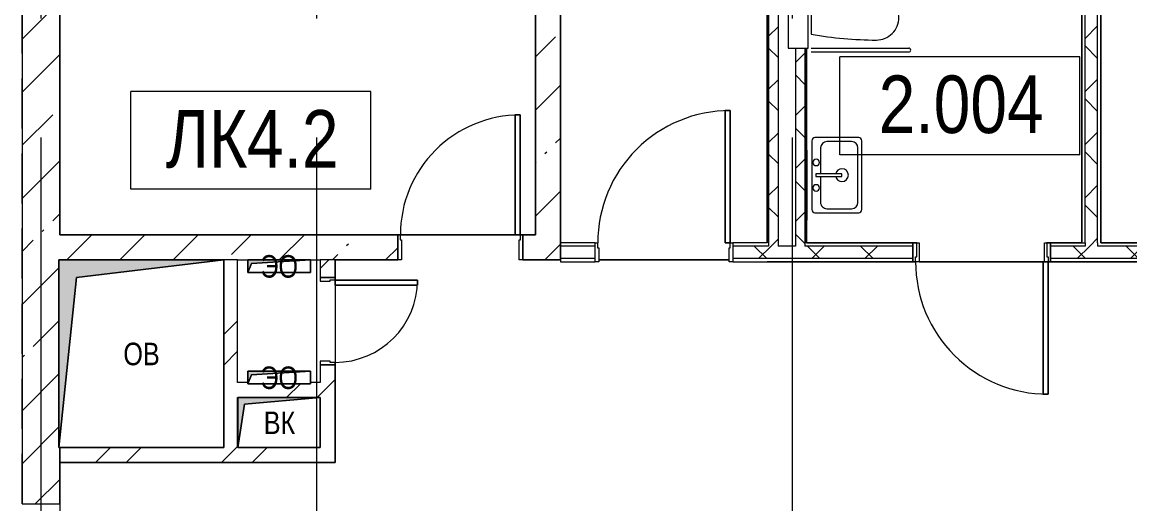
# Model space of a CAD drawing. Header units: millimetres. Extents: x 48966 to 155647, y -43515 to 30475.
# Drawn here: x 104182 to 113029, y 13917 to 17767 of the extents above; entities that cross this region are included whole.
import ezdxf

# ---------------------------------------------------------------- set-up
doc = ezdxf.new("R2010")
doc.units = ezdxf.units.MM
for name, pattern in [('Dashed2', [952.5, 635, -317.5]), ('IMPORT-01 Штриховая _2 мм_', [600, 400, -200]), ('Осевые', [6350, 1270, -952.5, 3175, -952.5])]:
    doc.linetypes.add(name, pattern=pattern)
for name, color, linetype, lineweight in [('_Разделитель помещений_', 7, 'IMPORT-01 Штриховая _2 мм_', 9), ('Двери', 7, 'Continuous', 9), ('Каркас_Импост', 7, 'Continuous', 9), ('Марки помещений', 7, 'Continuous', 9), ('Обобщенные модели', 7, 'Continuous', 9), ('Обобщенные модели-1', 7, 'Continuous', 5), ('Общие ребра', 7, 'Continuous', 9), ('Оси-2', 7, 'Осевые', 9), ('Панель', 7, 'Continuous', 9), ('Перекрытия', 7, 'Continuous', 9), ('Сантехнические приборы', 7, 'Continuous', 9), ('Стены-1', 7, 'Continuous', 18), ('Типовые аннотации', 7, 'Continuous', 9), ('Штриховка разреза-2', 7, 'Continuous', 9), ('Элементы узлов', 7, 'Continuous', 9)]:
    doc.layers.add(name, color=color, linetype=linetype, lineweight=lineweight)
doc.layers.add('Обобщенные модели-2', color=7, linetype='Continuous', lineweight=9, true_color=0xffbc79)
doc.layers.add('Перекрытия-1', color=253, linetype='Dashed2', lineweight=9, true_color=0x828282)
doc.styles.add('Arial', font='Arial.ttf', dxfattribs={"width": 0.8, "height": 180})
doc.styles.add('Arial Narrow_1', font='Arial Narrow.ttf', dxfattribs={"height": 460})
pattern_1 = [(45, (0, 0), (-424.264, 424.264), [600, -100, 20, -100]), (45, (0, 424), (-424.264, 424.264), [])]
pattern_2 = [(45, (0, 0), (-212.132, 212.132), []), (135, (0, 0), (-212.132, -212.132), [])]
pattern_3 = [(45, (0, 0), (-502.8943, 502.8943), []), (45, (0, 762), (-502.8943, 502.8943), [])]

# ---------------------------------------------------------------- blocks, each defined once
blk = doc.blocks.new('Дверь - Однопольная без ручки - ДТ2_21х7-6208856-План 2-го этажа на отм_ 0_000')
at = {"layer": 'Двери'}
for p, q in [((-289, 718), (-329, 718)), ((-329, 718), (-329, 60)), ((-289, 60), (-289, 718)), ((-329, 60), (-289, 60))]:
    blk.add_line(p, q, dxfattribs=at)
blk.add_arc((-329, 60), 658, 360, 90, dxfattribs=at)
at = {"layer": 'Каркас_Импост'}
for p, q in [((-330, 60), (-350, 60)), ((-350, 60), (-350, -60)), ((-330, 20), (-330, 60)), ((-320, 20), (-330, 20)), ((-320, -60), (-320, 20)), ((330, 20), (320, 20)), ((320, 20), (320, -60)), ((350, 60), (330, 60)), ((330, 60), (330, 20)), ((350, -60), (350, 60)), ((-350, -60), (-320, -60)), ((320, -60), (350, -60))]:
    blk.add_line(p, q, dxfattribs=at)
at = {"layer": 'Панель'}
for p, q in [((-329, 718), (-289, 718)), ((-329, 60), (-329, 718)), ((-289, 718), (-289, 60)), ((-289, 60), (-329, 60))]:
    blk.add_line(p, q, dxfattribs=at)
blk = doc.blocks.new('Дверь - Однопольная - ДВ1__21х10-7160078-План 2-го этажа на отм_ 0_000')
at = {"layer": 'Двери'}
for p, q in [((-479, -100), (-439, -100)), ((-479, -1058), (-479, -100)), ((-439, -100), (-439, -1058)), ((-439, -1058), (-479, -1058))]:
    blk.add_line(p, q, dxfattribs=at)
blk.add_arc((-479, -100), 958, 270, 0, dxfattribs=at)
at = {"layer": 'Каркас_Импост'}
for p, q in [((-500, 100), (-470, 100)), ((-500, -100), (-500, 100)), ((-470, 100), (-470, -60)), ((470, 100), (500, 100)), ((470, -60), (470, 100)), ((500, 100), (500, -100)), ((-480, -60), (-480, -100)), ((-470, -60), (-480, -60)), ((480, -60), (470, -60)), ((480, -100), (480, -60)), ((-480, -100), (-500, -100)), ((500, -100), (480, -100))]:
    blk.add_line(p, q, dxfattribs=at)
at = {"layer": 'Панель'}
for p, q in [((-439, -100), (-479, -100)), ((-479, -100), (-479, -1058)), ((-439, -1058), (-439, -100)), ((-479, -1058), (-439, -1058))]:
    blk.add_line(p, q, dxfattribs=at)
blk = doc.blocks.new('170_ОтверстиеПрямоугольноеВертикальное - 170_ОтверстиеПрямоугольноеВертикальное-5689184-План 2-го этажа на отм_ 0_000')
at = {"layer": 'Обобщенные модели'}
for p, q in [((-658, 750), (658, 750)), ((-658, -750), (-658, 750)), ((658, 750), (658, -750)), ((658, -750), (-658, -750))]:
    blk.add_line(p, q, dxfattribs=at)
blk = doc.blocks.new('170_ОтверстиеПрямоугольноеВертикальное - 170_ОтверстиеПрямоугольноеВертикальное-5689186-План 2-го этажа на отм_ 0_000')
at = {"layer": 'Обобщенные модели'}
for p, q in [((-328, 200), (328, 200)), ((-328, -200), (-328, 200)), ((328, 200), (328, -200)), ((328, -200), (-328, -200))]:
    blk.add_line(p, q, dxfattribs=at)
blk = doc.blocks.new('170_ОтверстиеПрямоугольноеВертикальное - 170_ОтверстиеПрямоугольноеВертикальное-5689192-План 2-го этажа на отм_ 0_000')
at = {"layer": 'Обобщенные модели'}
for p, q in [((-250, 50), (250, 50)), ((-250, -50), (-250, 50)), ((250, 50), (250, -50)), ((250, -50), (-250, -50))]:
    blk.add_line(p, q, dxfattribs=at)
blk = doc.blocks.new('Дверь - Однопольная - ДВ11_21х11-6240608-План 2-го этажа на отм_ 0_000')
at = {"layer": 'Двери'}
for p, q in [((-489, 1133), (-529, 1133)), ((-529, 1133), (-529, 75)), ((-489, 75), (-489, 1133)), ((-529, 75), (-489, 75))]:
    blk.add_line(p, q, dxfattribs=at)
blk.add_arc((-529, 75), 1058, 360, 90, dxfattribs=at)
at = {"layer": 'Каркас_Импост'}
for p, q in [((-530, 75), (-550, 75)), ((-550, 75), (-550, -75)), ((-530, 35), (-530, 75)), ((-520, 35), (-530, 35)), ((-520, -75), (-520, 35)), ((530, 35), (520, 35)), ((520, 35), (520, -75)), ((550, 75), (530, 75)), ((530, 75), (530, 35)), ((550, -75), (550, 75)), ((-550, -75), (-520, -75)), ((520, -75), (550, -75))]:
    blk.add_line(p, q, dxfattribs=at)
at = {"layer": 'Панель'}
for p, q in [((-529, 1133), (-489, 1133)), ((-529, 75), (-529, 1133)), ((-489, 1133), (-489, 75)), ((-489, 75), (-529, 75))]:
    blk.add_line(p, q, dxfattribs=at)
blk = doc.blocks.new('Унитаз_встраиваемый - МГН _ Vitra 742-5800-4815709-План 2-го этажа на отм_ 0_000')
at = {"layer": 'Сантехнические приборы'}
for p, q in [((-275, 0), (-275, 780)), ((-245, 0), (-245, 780)), ((245, 0), (245, 780)), ((275, 0), (275, 780)), ((-132.4, 0), (132.4, 0)), ((245, -25), (-245, -25)), ((-245, -25), (-245, -185)), ((245, -185), (245, -25)), ((-245, -185), (245, -185))]:
    blk.add_line(p, q, dxfattribs=at)
for centre, radius, start, end in [((-260, 780), 15, 0, 180), ((260, 780), 15, 0, 180), ((0, 520), 180, 90, 180), ((0, 520), 180, 360, 90), ((2687, 520), 2867, 180, 190.44976), ((-2687, 520), 2867, 349.55024, 360)]:
    blk.add_arc(centre, radius, start, end, dxfattribs=at)
blk = doc.blocks.new('Раковина-Одиночная-2D - 600 x 400 мм-6800133-План 2-го этажа на отм_ 0_000')
at = {"layer": 'Сантехнические приборы'}
for p, q in [((31.7, 415.6), (31.7, 66.4)), ((31.7, 415.6), (31.7, 66.4)), ((606.3, 441), (57.1, 441)), ((606.3, 441), (57.1, 441)), ((63.4, 358.5), (63.4, 161.7)), ((549.1, 409.3), (114.2, 409.3)), ((599.9, 161.7), (599.9, 358.5)), ((631.7, 66.4), (631.7, 415.6)), ((631.7, 66.4), (631.7, 415.6)), ((341.2, 282.3), (322.2, 282.3)), ((322.2, 282.3), (322.2, 72.8)), ((341.2, 72.8), (341.2, 282.3)), ((114.2, 110.9), (322.2, 110.9)), ((341.2, 110.9), (549.1, 110.9)), ((57.1, 41), (606.3, 41)), ((57.1, 41), (606.3, 41)), ((131.8, 1), (691.8, 1)), ((322.2, 72.8), (341.2, 72.8))]:
    blk.add_line(p, q, dxfattribs=at)
for centre, radius, start, end in [((57.1, 415.6), 25.4, 90, 180), ((57.1, 415.6), 25.4, 90, 180), ((114.2, 358.5), 50.8, 90, 180), ((549.1, 358.5), 50.8, 360, 90), ((606.3, 415.6), 25.4, 360, 90), ((606.3, 415.6), 25.4, 360, 90), ((331.7, 282.3), 50.8, 360, 180), ((331.7, 282.3), 50.8, 180, 259.19308), ((331.7, 282.3), 50.8, 280.80692, 0), ((114.2, 161.7), 50.8, 180, 270), ((230.1, 76), 25.4, 360, 180), ((433.3, 76), 25.4, 360, 180), ((549.1, 161.7), 50.8, 270, 0), ((57.1, 66.4), 25.4, 180, 270), ((57.1, 66.4), 25.4, 180, 270), ((230.1, 76), 25.4, 180, 360), ((433.3, 76), 25.4, 180, 360), ((606.3, 66.4), 25.4, 270, 360), ((606.3, 66.4), 25.4, 270, 0)]:
    blk.add_arc(centre, radius, start, end, dxfattribs=at)
blk = doc.blocks.new('Дверь - Однопольная - ДВ11__21х11-8398144-План 2-го этажа на отм_ 0_000')
at = {"layer": 'Двери'}
for p, q in [((-529, -75), (-489, -75)), ((-529, -1133), (-529, -75)), ((-489, -75), (-489, -1133)), ((-489, -1133), (-529, -1133))]:
    blk.add_line(p, q, dxfattribs=at)
blk.add_arc((-529, -75), 1058, 270, 0, dxfattribs=at)
at = {"layer": 'Каркас_Импост'}
for p, q in [((-550, 75), (-520, 75)), ((-550, -75), (-550, 75)), ((-520, 75), (-520, -35)), ((520, 75), (550, 75)), ((520, -35), (520, 75)), ((550, 75), (550, -75)), ((-530, -75), (-550, -75)), ((-530, -35), (-530, -75)), ((-520, -35), (-530, -35)), ((530, -35), (520, -35)), ((530, -75), (530, -35)), ((550, -75), (530, -75))]:
    blk.add_line(p, q, dxfattribs=at)
at = {"layer": 'Панель'}
for p, q in [((-489, -75), (-529, -75)), ((-529, -75), (-529, -1133)), ((-489, -1133), (-489, -75)), ((-529, -1133), (-489, -1133))]:
    blk.add_line(p, q, dxfattribs=at)
blk = doc.blocks.new('Марка помещения_Р - Марка помещения-4575829-План 2-го этажа на отм_ 0_000')
at = {"layer": 'Марки помещений'}
for p, q in [((-4.79375, -1.95625), (-4.79375, 1.95625)), ((4.79375, 1.95625), (-4.79375, 1.95625)), ((4.79375, -1.95625), (4.79375, 1.95625)), ((4.79375, -1.95625), (-4.79375, -1.95625))]:
    blk.add_line(p, q, dxfattribs=at)

msp = doc.modelspace()

# ---------------------------------------------------------------- hatches: boundary and pattern name
at = {"layer": 'Обобщенные модели-1'}
for points in [[(104475.6, 14367.1), (104616.4, 15726.3), (105791.6, 15867.1), (104475.6, 15867.1), (104475.6, 15347.5)], [(105983.6, 15767.1), (106013.6, 15837.1), (106483.6, 15867.1), (105983.6, 15867.1)], [(105983.6, 14877.1), (106013.6, 14947.1), (106483.6, 14977.1), (105983.6, 14977.1)], [(105905.6, 14367.1), (105958.4, 14714.3), (106561.6, 14767.1), (105905.6, 14767.1)]]:
    msp.add_hatch(color=256, dxfattribs=at).paths.add_polyline_path(points, flags=0)
at = {"layer": 'Штриховка разреза-2'}
h = msp.add_hatch(dxfattribs=at)
h.set_pattern_fill('FP_1', color=256, style=0, pattern_type=2)
h.set_pattern_definition(pattern_1)
h.paths.add_polyline_path([(104181.6, 2717.1), (104481.6, 2717.1), (104481.6, 9767.1), (104181.6, 9767.1), (104181.6, 6076)], flags=0)
h.paths.add_polyline_path([(104181.6, 10767.1), (104481.6, 10767.1), (104481.6, 12417.1), (104181.6, 12417.1)], flags=0)
h.paths.add_polyline_path([(104181.6, 13917.1), (104481.6, 13917.1), (104481.6, 14367.1), (104475.6, 14367.1), (104475.6, 15867.1), (104481.6, 15867.1), (104481.6, 23567.1), (104181.6, 23566.1), (104181.6, 15347.5)], flags=0)
h = msp.add_hatch(dxfattribs=at)
h.set_pattern_fill('FP_1', color=256, style=0, pattern_type=2)
h.set_pattern_definition(pattern_1)
h.paths.add_polyline_path([(108281.6, 15867.1), (108481.6, 15867.1), (108481.6, 23567.1), (108281.6, 23567.1), (108281.6, 16067.1)], flags=0)
h = msp.add_hatch(dxfattribs=at)
h.set_pattern_fill('FP_3', color=256, style=0, pattern_type=2)
h.set_pattern_definition(pattern_2)
h.paths.add_polyline_path([(112771.6, 15977.1), (112771.6, 18317.1), (112671.6, 18317.1), (112671.6, 15977.1)], flags=0)
h = msp.add_hatch(dxfattribs=at)
h.set_pattern_fill('FP_3', color=256, style=0, pattern_type=2)
h.set_pattern_definition(pattern_2)
h.paths.add_polyline_path([(110144.1, 15977.1), (110219.1, 15977.1), (110219.1, 18312.1), (110144.1, 18312.1), (110144.1, 16002.1)], flags=0)
h = msp.add_hatch(dxfattribs=at)
h.set_pattern_fill('FP_3', color=256, style=0, pattern_type=2)
h.set_pattern_definition(pattern_2)
h.paths.add_polyline_path([(110359.1, 15977.1), (110434.1, 15977.1), (110434.1, 17559.1), (110359.1, 17559.1), (110359.1, 16002.1)], flags=0)
h.paths.add_polyline_path([(110434.1, 18049.1), (110434.1, 18312.1), (110359.1, 18312.1), (110359.1, 18049.1), (110367.1, 18049.1)], flags=0)
h = msp.add_hatch(dxfattribs=at)
h.set_pattern_fill('FP_1', color=256, style=0, pattern_type=2)
h.set_pattern_definition(pattern_1)
h.paths.add_polyline_path([(108181.6, 15867.1), (108281.6, 15867.1), (108281.6, 16067.1), (108181.6, 16067.1)], flags=0)
h.paths.add_polyline_path([(104481.6, 15867.1), (107181.6, 15867.1), (107181.6, 16067.1), (104481.6, 16067.1)], flags=0)
h = msp.add_hatch(dxfattribs=at)
h.set_pattern_fill('FP_3', color=256, style=0, pattern_type=2)
h.set_pattern_definition(pattern_2)
h.paths.add_polyline_path([(123795.5, 15877.1), (124406.6, 15877.1), (124406.6, 15977.1), (114081.6, 15977.1), (114081.6, 15877.1), (122147.8, 15877.1)], flags=0)
h.paths.add_polyline_path([(113181.6, 15877.1), (113181.6, 15977.1), (112396.6, 15977.1), (112396.6, 15877.1)], flags=0)
h.paths.add_polyline_path([(110613.6, 15877.1), (111296.6, 15877.1), (111296.6, 15977.1), (109857.6, 15977.1), (109857.6, 15877.1)], flags=0)
h.paths.add_polyline_path([(108757.6, 15877.1), (108757.6, 15977.1), (108482.6, 15977.1), (108482.6, 15877.1)], flags=0)
h = msp.add_hatch(dxfattribs=at)
h.set_pattern_fill('FP_2', color=256, style=0, pattern_type=2)
h.set_pattern_definition(pattern_3)
h.paths.add_polyline_path([(105901.6, 14367.1), (105901.6, 15867.1), (105791.6, 15867.1), (105791.6, 14367.1)], flags=0)
h = msp.add_hatch(dxfattribs=at)
h.set_pattern_fill('FP_2', color=256, style=0, pattern_type=2)
h.set_pattern_definition(pattern_3)
h.paths.add_polyline_path([(106681.6, 14247.1), (106681.6, 15027.1), (106561.6, 15027.1), (106561.6, 14247.1)], flags=0)
h.paths.add_polyline_path([(106561.6, 15727.1), (106681.6, 15727.1), (106681.6, 15867.1), (106561.6, 15867.1)], flags=0)
h = msp.add_hatch(dxfattribs=at)
h.set_pattern_fill('FP_2', color=256, style=0, pattern_type=2)
h.set_pattern_definition(pattern_3)
h.paths.add_polyline_path([(106013.6, 14767.1), (106561.6, 14767.1), (106561.6, 14887.1), (106483.6, 14887.1), (106483.6, 14877.1), (105983.6, 14877.1), (105983.6, 14887.1), (105901.6, 14887.1), (105901.6, 14767.1), (105983.6, 14767.1)], flags=0)
h = msp.add_hatch(dxfattribs=at)
h.set_pattern_fill('FP_2', color=256, style=0, pattern_type=2)
h.set_pattern_definition(pattern_3)
h.paths.add_polyline_path([(104481.6, 14247.1), (106561.6, 14247.1), (106561.6, 14367.1), (104481.6, 14367.1)], flags=0)

# ---------------------------------------------------------------- linework, layer by layer
at = {"layer": '_Разделитель помещений_'}
msp.add_line((104181.6, 8517.1), (104181.6, 23567.1), dxfattribs=at)
at = {"layer": 'Обобщенные модели-2'}
for p, q in [((104475.6, 15867.1), (105791.6, 15867.1)), ((104475.6, 14367.1), (104475.6, 15867.1)), ((105791.6, 15867.1), (104481.6, 15867.1)), ((105791.6, 15867.1), (105791.6, 14367.1)), ((105983.6, 15867.1), (106483.6, 15867.1)), ((105983.6, 15767.1), (105983.6, 15867.1)), ((106483.6, 15867.1), (105983.6, 15867.1)), ((105983.6, 15867.1), (105983.6, 15767.1)), ((106483.6, 15867.1), (106483.6, 15767.1)), ((106483.6, 15767.1), (106483.6, 15867.1)), ((106483.6, 15767.1), (105983.6, 15767.1)), ((105983.6, 15767.1), (106483.6, 15767.1)), ((105983.6, 14977.1), (106483.6, 14977.1)), ((105983.6, 14877.1), (105983.6, 14977.1)), ((106483.6, 14977.1), (105983.6, 14977.1)), ((105983.6, 14977.1), (105983.6, 14887.1)), ((106483.6, 14977.1), (106483.6, 14877.1)), ((106483.6, 14887.1), (106483.6, 14977.1)), ((106483.6, 14877.1), (105983.6, 14877.1)), ((105905.6, 14767.1), (106561.6, 14767.1)), ((105905.6, 14367.1), (105905.6, 14767.1)), ((106561.6, 14767.1), (105905.6, 14767.1)), ((105905.6, 14767.1), (105905.6, 14367.1)), ((106561.6, 14767.1), (106561.6, 14367.1)), ((106561.6, 14367.1), (106561.6, 14767.1)), ((105791.6, 14367.1), (104475.6, 14367.1)), ((104481.6, 14367.1), (105791.6, 14367.1)), ((106561.6, 14367.1), (105905.6, 14367.1)), ((105905.6, 14367.1), (106561.6, 14367.1))]:
    msp.add_line(p, q, dxfattribs=at)
at = {"layer": 'Общие ребра'}
for p, q in [((104181.6, 23566.1), (104181.6, 13917.1)), ((110144.1, 18292.1), (110144.1, 16002.1)), ((110219.1, 18292.1), (110219.1, 16002.1)), ((112671.6, 16002.1), (112671.6, 18292.1)), ((112771.6, 16002.1), (112771.6, 18292.1)), ((110359.1, 17559.1), (110359.1, 16002.1)), ((110434.1, 17559.1), (110434.1, 16002.1)), ((107181.6, 16067.1), (104484, 16067.1)), ((108281.6, 16067.1), (108181.6, 16067.1)), ((108757.6, 15977.1), (108482.6, 15977.1)), ((108757.6, 16002.1), (108483.6, 16002.1)), ((110129.6, 16002.1), (109857.6, 16002.1)), ((110144.1, 15977.1), (109857.6, 15977.1)), ((110144.1, 16002.1), (110144.1, 15977.1)), ((110219.1, 16002.1), (110219.1, 15977.1)), ((110359.1, 15977.1), (110219.1, 15977.1)), ((110359.1, 15977.1), (110219.1, 15977.1)), ((110359.1, 16002.1), (110359.1, 15977.1)), ((110434.1, 16002.1), (110434.1, 15977.1)), ((111296.6, 15977.1), (110434.1, 15977.1)), ((111296.6, 16002.1), (110448.6, 16002.1)), ((112646.6, 16002.1), (112396.6, 16002.1)), ((112671.6, 15977.1), (112396.6, 15977.1)), ((112646.6, 16002.1), (112671.6, 16002.1)), ((112671.6, 16002.1), (112671.6, 15977.1)), ((112771.6, 16002.1), (112771.6, 15977.1)), ((113181.6, 15977.1), (112771.6, 15977.1)), ((113181.6, 16002.1), (112798.6, 16002.1)), ((105901.6, 15867.1), (105781.6, 15867.1)), ((106681.6, 15867.1), (106561.6, 15867.1)), ((106681.6, 15867.1), (107181.6, 15867.1)), ((106681.6, 15727.1), (106681.6, 15865.1)), ((108181.6, 15867.1), (108281.6, 15867.1)), ((108757.6, 15877.1), (108482.6, 15877.1)), ((108482.6, 15852.1), (108757.6, 15852.1)), ((111296.6, 15877.1), (109857.6, 15877.1)), ((109857.6, 15852.1), (111296.6, 15852.1)), ((113181.6, 15877.1), (112396.6, 15877.1)), ((112396.6, 15852.1), (113181.6, 15852.1)), ((106681.6, 14247.1), (106681.6, 15027.1)), ((104481.6, 13917.1), (104481.6, 14242.1)), ((104481.6, 14242.1), (104481.6, 13917.1))]:
    msp.add_line(p, q, dxfattribs=at)
at = {"layer": 'Оси-2'}
for p, q in [((104331.6, 25417.1), (104331.6, -41737.8)), ((106531.6, 25417.1), (106531.6, -41737.8)), ((110331.6, 25417.1), (110331.6, -41737.8))]:
    msp.add_line(p, q, dxfattribs=at)
at = {"layer": 'Перекрытия'}
for p, q in [((110131.6, 16002.1), (110131.6, 25412.1)), ((108481.6, 23867.1), (108481.6, 15867.1)), ((108281.6, 16067.1), (108281.6, 23567.1)), ((112796.6, 18442.1), (112796.6, 16002.1)), ((112646.6, 16002.1), (112646.6, 18292.1)), ((104482, 17867.1), (104482, 16067.1)), ((108281.6, 16067.1), (108281.6, 17867.1)), ((110446.6, 17559.1), (110446.6, 16002.1)), ((104482, 16067.1), (108281.6, 16067.1)), ((108181.6, 16067.1), (107181.6, 16067.1)), ((107181.6, 16067.1), (107181.6, 15867.1)), ((108181.6, 15867.1), (108181.6, 16067.1)), ((110446.6, 16002.1), (111346.6, 16002.1)), ((111346.6, 16002.1), (111346.6, 15852.1)), ((112346.6, 15852.1), (112346.6, 16002.1)), ((112346.6, 16002.1), (112646.6, 16002.1)), ((112796.6, 16002.1), (115286.6, 16002.1)), ((107181.6, 15867.1), (106681.6, 15867.1)), ((106681.6, 15867.1), (106681.6, 14247.1)), ((108482.6, 15867.1), (108181.6, 15867.1)), ((109827.6, 15867.1), (108787.6, 15867.1)), ((108787.6, 15867.1), (109827.6, 15867.1)), ((113181.6, 15852.1), (110131.6, 15852.1)), ((111346.6, 15852.1), (112346.6, 15852.1)), ((106681.6, 14247.1), (104481.6, 14247.1)), ((104481.6, 14247.1), (104481.6, 12052.1))]:
    msp.add_line(p, q, dxfattribs=at)
at = {"layer": 'Перекрытия-1'}
for p, q in [((104481.6, 17597.1), (104481.6, 23567.1)), ((104481.6, 16067.1), (104481.6, 17597.1))]:
    msp.add_line(p, q, dxfattribs=at)
at = {"layer": 'Стены-1'}
for p, q in [((108481.6, 23867.1), (108481.6, 16002.1)), ((108483.6, 16004.1), (108483.6, 23867.1)), ((104481.6, 16067.1), (104481.6, 23567.1)), ((104482, 23567.1), (104482, 16067.1)), ((104484, 16069.1), (104484, 23565.1)), ((108281.6, 23567.1), (108281.6, 16067.1)), ((108481.6, 15867.1), (108481.6, 23567.1)), ((110131.6, 18292.1), (110131.6, 16002.1)), ((112646.6, 18292.1), (112646.6, 16002.1)), ((112796.6, 16002.1), (112796.6, 18292.1)), ((110446.6, 16002.1), (110446.6, 17559.1)), ((104484, 16067.1), (104481.6, 16067.1)), ((104482, 16067.1), (104484, 16067.1)), ((107181.6, 15867.1), (107181.6, 16067.1)), ((108181.6, 16067.1), (108181.6, 15867.1)), ((108481.6, 16002.1), (108483.6, 16002.1)), ((108483.6, 16002.1), (108482.6, 16002.1)), ((108482.6, 16002.1), (108482.6, 15852.1)), ((108757.6, 15852.1), (108757.6, 16002.1)), ((109857.6, 16002.1), (109857.6, 15852.1)), ((110131.6, 16002.1), (110129.6, 16002.1)), ((110448.6, 16002.1), (110446.6, 16002.1)), ((111296.6, 15852.1), (111296.6, 16002.1)), ((112396.6, 16002.1), (112396.6, 15852.1)), ((112798.6, 16002.1), (112796.6, 16002.1)), ((104481.6, 15867.1), (105781.6, 15867.1)), ((105901.6, 15867.1), (106561.6, 15867.1)), ((105901.6, 14887.1), (105901.6, 15867.1)), ((106561.6, 15867.1), (106561.6, 15727.1)), ((106681.6, 15865.1), (106681.6, 15867.1)), ((108281.6, 15867.1), (108481.6, 15867.1)), ((106561.6, 15727.1), (106681.6, 15727.1)), ((106561.6, 15027.1), (106561.6, 14887.1)), ((106681.6, 15027.1), (106561.6, 15027.1)), ((105983.6, 14887.1), (105901.6, 14887.1)), ((106561.6, 14887.1), (106483.6, 14887.1)), ((105901.6, 14367.1), (105901.6, 14767.1)), ((105901.6, 14767.1), (106561.6, 14767.1)), ((106561.6, 14767.1), (106561.6, 14367.1)), ((104481.6, 14242.1), (104481.6, 14367.1)), ((105781.6, 14367.1), (104481.6, 14367.1)), ((104481.6, 14367.1), (104481.6, 14247.1)), ((106561.6, 14367.1), (105901.6, 14367.1)), ((104481.6, 14247.1), (106561.6, 14247.1)), ((106561.6, 14247.1), (106681.6, 14247.1)), ((104483.6, 13917.1), (104483.6, 14242.1)), ((104181.6, 13917.1), (104481.6, 13917.1)), ((104481.6, 13917.1), (104483.6, 13917.1))]:
    msp.add_line(p, q, dxfattribs=at)
at = {"layer": 'Элементы узлов'}
for p, q in [((105791.6, 15867.1), (104475.6, 15867.1)), ((104475.6, 15867.1), (104475.6, 14367.1)), ((104616.4, 15726.3), (105791.6, 15867.1)), ((105791.6, 15867.1), (104616.4, 15726.3)), ((105791.6, 14367.1), (105791.6, 15867.1)), ((106483.6, 15867.1), (105983.6, 15867.1)), ((105983.6, 15867.1), (105983.6, 15767.1)), ((105983.6, 15767.1), (106013.6, 15837.1)), ((106013.6, 15837.1), (105983.6, 15767.1)), ((106013.6, 15837.1), (106483.6, 15867.1)), ((106483.6, 15867.1), (106013.6, 15837.1)), ((106483.6, 15767.1), (106483.6, 15867.1)), ((105983.6, 15767.1), (106483.6, 15767.1)), ((104475.6, 14367.1), (104616.4, 15726.3)), ((104616.4, 15726.3), (104475.6, 14367.1)), ((106483.6, 14977.1), (105983.6, 14977.1)), ((105983.6, 14977.1), (105983.6, 14877.1)), ((106013.6, 14947.1), (106483.6, 14977.1)), ((106483.6, 14977.1), (106013.6, 14947.1)), ((106483.6, 14877.1), (106483.6, 14977.1)), ((105983.6, 14877.1), (106013.6, 14947.1)), ((106013.6, 14947.1), (105983.6, 14877.1)), ((105983.6, 14877.1), (106483.6, 14877.1)), ((106561.6, 14767.1), (105905.6, 14767.1)), ((105905.6, 14767.1), (105905.6, 14367.1)), ((105905.6, 14367.1), (105958.4, 14714.3)), ((105958.4, 14714.3), (105905.6, 14367.1)), ((105958.4, 14714.3), (106561.6, 14767.1)), ((106561.6, 14767.1), (105958.4, 14714.3)), ((106561.6, 14367.1), (106561.6, 14767.1)), ((104475.6, 14367.1), (105791.6, 14367.1)), ((105905.6, 14367.1), (106561.6, 14367.1))]:
    msp.add_line(p, q, dxfattribs=at)

# ---------------------------------------------------------------- block references
at = {"layer": 'Двери'}
for name, p, rotation in [('Дверь - Однопольная - ДВ1__21х10-7160078-План 2-го этажа на отм_ 0_000', (107681.6, 15967.1), 180), ('Дверь - Однопольная - ДВ11__21х11-8398144-План 2-го этажа на отм_ 0_000', (109307.6, 15927.1), 180), ('Дверь - Однопольная - ДВ11_21х11-6240608-План 2-го этажа на отм_ 0_000', (111846.6, 15927.1), 180), ('Дверь - Однопольная без ручки - ДТ2_21х7-6208856-План 2-го этажа на отм_ 0_000', (106621.6, 15377.1), 270)]:
    msp.add_blockref(name, p, dxfattribs=dict(at, rotation=rotation))
at = {"layer": 'Марки помещений', "xscale": 199.9999999999999, "yscale": 199.9999999999999, "zscale": 199.9999999999999}
for p in [(111670.6, 17098.9), (106008.9, 16822.2)]:
    msp.add_blockref('Марка помещения_Р - Марка помещения-4575829-План 2-го этажа на отм_ 0_000', p, dxfattribs=at)
at = {"layer": 'Обобщенные модели'}
for name, p in [('170_ОтверстиеПрямоугольноеВертикальное - 170_ОтверстиеПрямоугольноеВертикальное-5689184-План 2-го этажа на отм_ 0_000', (105133.6, 15117.1)), ('170_ОтверстиеПрямоугольноеВертикальное - 170_ОтверстиеПрямоугольноеВертикальное-5689192-План 2-го этажа на отм_ 0_000', (106233.6, 15817.1)), ('170_ОтверстиеПрямоугольноеВертикальное - 170_ОтверстиеПрямоугольноеВертикальное-5689192-План 2-го этажа на отм_ 0_000', (106233.6, 14927.1)), ('170_ОтверстиеПрямоугольноеВертикальное - 170_ОтверстиеПрямоугольноеВертикальное-5689186-План 2-го этажа на отм_ 0_000', (106233.6, 14567.1))]:
    msp.add_blockref(name, p, dxfattribs=at)
at = {"layer": 'Сантехнические приборы'}
for name, p, rotation in [('Унитаз_встраиваемый - МГН _ Vitra 742-5800-4815709-План 2-го этажа на отм_ 0_000', (110484.6, 17804.1), 269.9999999999997), ('Раковина-Одиночная-2D - 600 x 400 мм-6800133-План 2-го этажа на отм_ 0_000', (110447.6, 16875.9), 270)]:
    msp.add_blockref(name, p, dxfattribs=dict(at, rotation=rotation))

# ---------------------------------------------------------------- texts
at = {"layer": 'Марки помещений', "char_height": 460, "attachment_point": 1, "style": 'Arial Narrow_1'}
for s, insert, width in [('2.004', (111022.7, 17340.7), 1587.341), ('ЛК', (105328, 17064.1), 785.654), ('4.2', (105976.3, 17064.1), 881.856)]:
    msp.add_mtext(s, dxfattribs=dict(at, insert=insert, width=width))
at = {"layer": 'Типовые аннотации', "char_height": 180, "attachment_point": 1, "style": 'Arial'}
for s, insert, width in [('ЭО', (106084.2, 15905.1), 371.983), ('ЭО', (106084.2, 15905.1), 371.983), ('ОВ', (104989.8, 15205.1), 359.156), ('ОВ', (104989.8, 15205.1), 359.156), ('ЭО', (106084.2, 15015.1), 371.983), ('ЭО', (106084.2, 15015.1), 371.983), ('ВК', (106111.4, 14655.1), 307.848), ('ВК', (106111.4, 14655.1), 307.848)]:
    msp.add_mtext(s, dxfattribs=dict(at, insert=insert, width=width))

doc.saveas('drawing.dxf')
